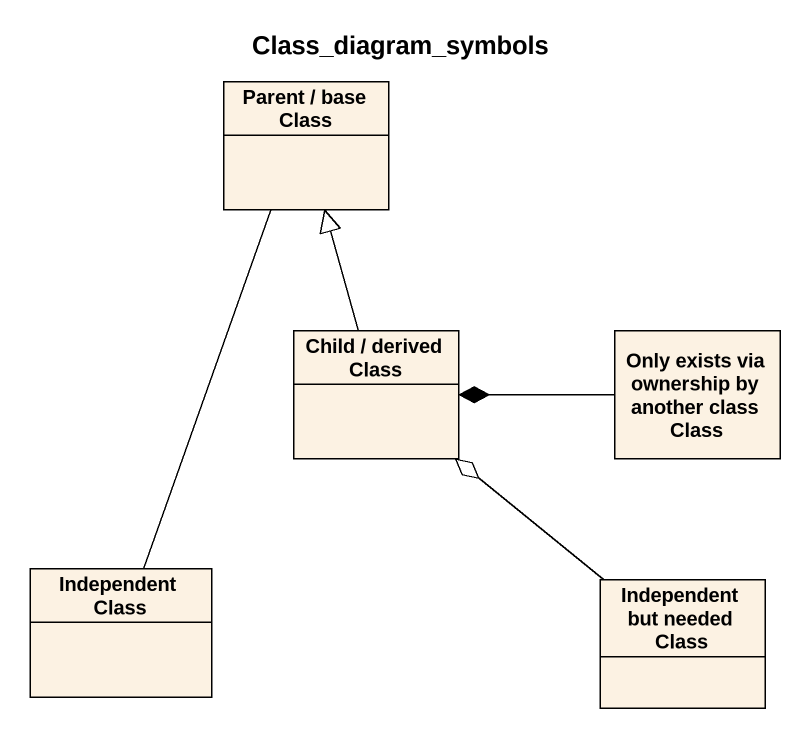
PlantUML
@startuml
title Class_diagram_symbols
hide circle
hide empty members
class "Parent / base Class" as Parent_base_Class
class "Child / derived Class" as Child_derived_Class
class "Only exists via ownership by another class Class" as Only_exists_via_ownership
class "Independent Class" as Independent_Class
class "Independent but needed Class" as Independent_but_needed_Class
Parent_base_Class -- Independent_Class
Child_derived_Class -up-|> Parent_base_Class
Only_exists_via_ownership -left-* Child_derived_Class
Independent_but_needed_Class -up-o Child_derived_Class
@enduml
